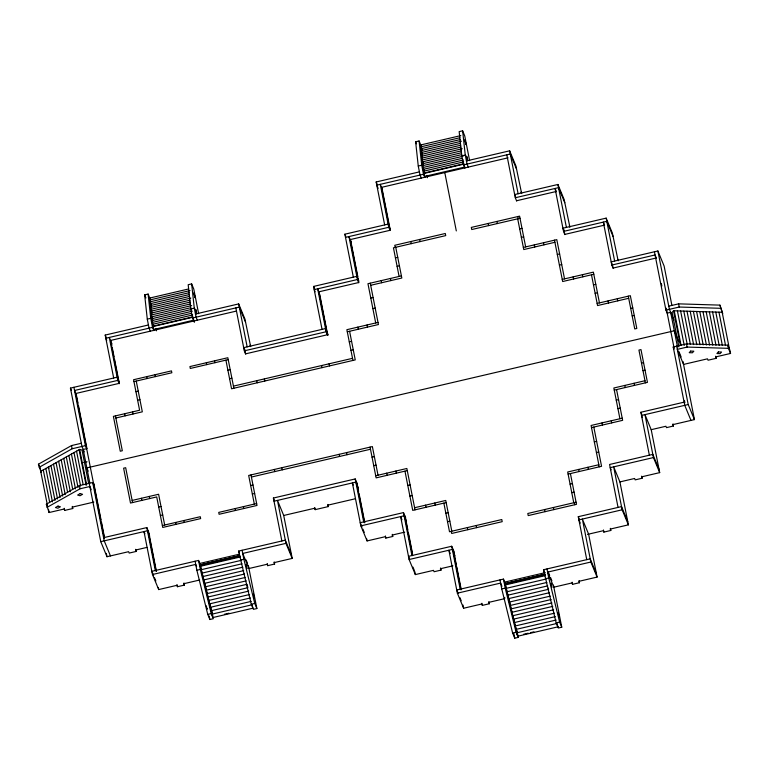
<?xml version="1.0" encoding="UTF-8"?>
<svg xmlns="http://www.w3.org/2000/svg" width="769" height="769" viewBox="0 0 769 769"><rect width="100%" height="100%" fill="white"/><g stroke="black" fill="none" stroke-linecap="round" stroke-linejoin="round"><path stroke-width="1.15" d="M252.367 605.924L252.924 608.202L212.84 617.555L200.171 564.975L239.111 555.891M202.468 575.423L200.171 564.975M203.314 578.846L203.439 578.23M207.265 608.635L207.14 609.25L206.303 605.837M209.764 605.03L209.889 604.415L212.696 615.806M210.6 608.442L210.725 607.827M212.84 617.555L212.975 616.94M557.948 626.254L557.813 626.87L517.739 636.223L505.07 583.642L544.462 574.347M504.743 598.32L504.868 597.705M507.357 594.091L507.492 593.485M508.203 597.513L508.328 596.898L514.653 623.697M515.49 627.11L515.057 624.226M517.739 636.223L515.903 627.639M729.445 349.116L722.168 312.262L673.538 310.772L672.096 312.377L678.912 346.925M40.776 470.368L41.199 472.493L38.45 464.188L71.517 445.568L81.331 443.28M39.075 467.369L72.142 448.75L85.417 445.655L86.666 448.663L83.206 449.471L89.8 482.865M88.646 483.518L82.052 450.115L79.649 449.413L40.719 471.339L47.313 504.733M72.324 506.406L72.747 508.53L64.673 510.414L64.096 509.03L49.101 512.529L46.351 504.224L79.418 485.604L92.693 482.509L93.943 485.518M46.986 507.405L80.043 488.786L89.867 486.498L91.203 489.718M421.374 178.293L420.037 175.063L418.259 166.037L415.625 141.784L419.086 140.977L421.201 146.1M469.619 160.625L464.745 135.94L462.621 130.817L459.16 131.624L461.794 155.876L463.572 164.902L464.918 168.123M423.786 173.092L463.861 163.739L464.726 167.056L424.651 176.418L423.825 173.496L420.73 144.947L460.804 135.594M420.931 146.821L459.862 137.738M421.133 148.696L460.064 139.612M421.335 150.58L461.419 141.217M421.537 152.454L460.477 143.361M421.748 154.329L460.679 145.245M421.95 156.203L460.881 147.119M422.152 158.087L462.227 148.725M422.354 159.962L461.285 150.868M422.556 161.836L461.496 152.752M422.767 163.71L461.698 154.627M418.259 166.037L421.72 165.229L419.086 140.977M461.794 155.876L465.255 155.059L462.621 130.817M422.969 165.595L463.044 156.232M423.171 167.469L462.102 158.376M423.373 169.343L463.457 159.99M384.654 224.913L376.166 181.974L419.413 171.881M466.408 160.913L509.645 150.82L515.884 165.873L521.642 193.509L521.065 192.125M423.575 171.218L463.659 161.865M423.825 173.496L463.909 164.143M424.834 177.485L423.498 174.255L376.8 185.156L378.137 188.386M463.572 164.902L510.28 154.002L516.518 169.055M508.059 157.818L381.511 187.357L389.989 230.306L350.203 239.592L358.69 282.531L318.904 291.816L327.392 334.755L245.571 353.855L244.648 349.213M353.346 277.148L344.868 234.199L388.114 224.106L390.335 229.489M569.329 225.778L569.906 227.163L564.148 199.536L557.909 184.473L514.663 194.567L515.557 196.72M345.502 237.381L388.739 227.288L390.075 230.517M506.819 154.809L515.297 197.748L558.534 187.655L564.773 202.718M516.547 200.757L556.323 191.471M150.397 331.391L149.061 328.161L147.283 319.135L144.649 294.883L148.109 294.075L150.224 299.199M198.642 313.723L193.769 289.029L191.644 283.915L188.184 284.722L190.818 308.965L192.606 318.001L194.384 322.298M193.202 318.212L193.759 320.154L153.675 329.517L152.848 326.594L149.753 298.045L188.684 288.952M149.955 299.92L190.03 290.567M150.157 301.794L189.087 292.71M150.359 303.678L189.299 294.585M519.998 218.271L471.733 229.537L471.31 227.413L519.584 216.147L525.66 246.907M150.57 305.553L189.501 296.459M150.772 307.427L190.847 298.074M150.974 309.301L189.905 300.218M151.176 311.185L190.106 302.092M151.378 313.06L190.318 303.966M395.429 257.884L397.736 257.346M519.681 228.883L521.988 228.345M151.589 314.934L191.664 305.581M151.791 316.809L190.722 307.725M147.283 319.135L150.743 318.328L148.109 294.075M190.818 308.965L194.278 308.158L191.644 283.915M151.993 318.683L190.923 309.599M152.195 320.567L192.279 311.205M152.397 322.442L191.337 313.348M397.112 266.372L399.419 265.834M521.363 237.371L523.67 236.833M113.677 378.012L105.199 335.073L148.436 324.979M195.432 314.012L238.669 303.918L244.907 318.972L250.665 346.608L250.098 345.223M322.048 329.372L313.569 286.433L356.806 276.34L358.594 280.637M617.584 259.432L618.161 260.816L612.403 233.19L606.164 218.127L562.927 228.22L564.263 231.45M152.608 324.316L192.683 314.963M152.81 326.191L192.884 316.838M152.848 326.594L192.932 317.241M153.858 330.583L152.522 327.354L105.824 338.254L106.718 340.407M192.606 318.001L239.303 307.1L245.542 322.153M358.777 282.742L357.441 279.522L314.204 289.615L315.088 291.759M556.41 191.692L555.074 188.463L563.552 231.402L606.789 221.309L613.028 236.371M235.929 311.185L110.534 340.456L119.012 383.404L75.775 393.497L104.373 538.348M604.578 225.125L564.802 234.41L563.888 229.777M401.408 275.908L367.957 283.713L375.705 322.961M523.353 247.445L556.794 239.63L564.542 278.878M370.687 285.299L401.822 278.032L395.747 247.272M554.91 242.293L523.766 249.56L517.691 218.809M370.783 298.036L373.09 297.497M557.314 254.491L559.621 253.953M372.878 308.638L375.185 308.1M559.409 265.094L561.716 264.555M84.186 451.836L81.956 446.462L70.44 388.105L117.138 377.204L119.368 382.587M671.904 305.447L664.118 266.036L657.88 250.973L611.182 261.873L612.518 265.103M119.099 383.616L117.763 380.386L74.526 390.479L76.342 394.882L77.957 403.062M235.843 307.908L244.321 350.847L326.143 331.747L327.479 334.976M604.223 224.269L603.329 222.116L611.816 265.055L655.053 254.962L656.39 258.192M378.012 322.422L346.877 329.69L352.942 360.44M562.235 279.416L593.38 272.139L599.455 302.899M656.303 257.98L613.056 268.073L612.374 264.594M133.941 381.616L171.852 372.763L171.477 370.879L133.575 379.723L139.602 410.242L113.389 416.365L120.272 451.22L122.319 450.74L115.437 415.885M228.21 359.604L190.299 368.457L189.933 366.573L227.835 357.72L233.863 388.239M347.29 331.804L378.435 324.537L370.264 283.175M593.793 274.264L562.658 281.531L554.487 240.168M135.93 391.69L138.237 391.152M227.893 370.225L230.2 369.687M349.28 341.888L351.587 341.349M593.476 284.876L595.783 284.338M137.613 400.168L139.92 399.63M229.566 378.704L231.873 378.165M350.952 350.366L353.259 349.828M595.158 293.364L597.465 292.826M233.44 386.125L352.529 358.325M597.148 303.438L630.34 295.69L636.809 328.459L634.752 328.94L628.283 296.171M115.859 418.009L142.323 411.828L136.248 381.068M628.706 298.285L597.561 305.562L591.486 274.802M630.686 308.34L632.743 307.869M668.78 306.149L678.594 303.851L719.899 305.12L722.649 313.416L719.899 305.12M632.185 315.924L634.233 315.444M654.429 251.78L665.944 310.138L679.219 307.033L720.524 308.302M83.638 462.582L87.06 461.784M690.985 420.403L684.746 405.34L673.221 346.992L686.506 343.887L727.801 345.156L729.925 350.27L730.55 353.452L715.554 356.951L716.131 358.335L708.057 360.219L707.48 358.835L683.554 364.419L677.316 349.366L687.13 347.069L728.426 348.338L730.55 353.452M641.5 363.093L643.557 362.612M642.999 370.668L645.047 370.197M93.828 502.09L72.171 507.146L72.747 508.53M132.133 500.446L158.606 494.265L164.681 525.016M644.98 380.722L613.845 387.999L619.92 418.749M614.258 390.114L647.45 382.366L640.981 349.597L638.933 350.078L645.402 382.847M251.396 477.04L370.485 449.24M158.702 507.002L161.009 506.463M250.665 485.537L252.972 484.999M372.052 457.199L374.359 456.661M616.248 400.188L618.555 399.649M160.385 515.48L162.692 514.942M252.338 494.015L254.645 493.477M373.724 465.678L376.031 465.139M617.93 408.675L620.237 408.137M103.594 537.675L146.831 527.582L148.648 531.975L156.443 571.434M281.867 540.982L273.389 498.033L355.201 478.933L357.027 483.336L358.633 491.458M649.363 455.19L640.875 412.251L684.122 402.158M162.374 525.554L200.276 516.71L200.651 518.594L162.74 527.447L156.713 496.928L130.499 503.041L123.617 468.186L125.674 467.706L132.556 502.561M256.635 503.551L218.732 512.404L219.098 514.288L257.009 505.444L250.982 474.915M375.714 475.751L406.859 468.484L415.029 509.847M622.227 418.211L591.082 425.478L599.253 466.841M89.233 483.317L100.758 541.664L147.456 530.764L149.686 536.137M274.014 501.215L355.836 482.115L358.066 487.498M651.151 429.698L665.906 426.257L666.483 427.641L673.404 426.026L672.827 424.642L694.445 419.595L688.207 404.532L641.509 415.433L642.403 417.586M407.272 470.609L376.137 477.876L370.062 447.116M591.505 427.602L622.64 420.335L616.565 389.575M407.801 485.46L410.108 484.922M594.331 441.915L596.638 441.377M100.758 541.664L106.997 556.727L128.615 551.681L129.192 553.065L136.113 551.45L135.69 549.326M146.889 547.413L135.536 550.066L136.113 551.45M285.953 543.356L242.716 553.449L248.954 568.512L267.112 564.273L267.689 565.657L274.61 564.042L274.033 562.648L292.191 558.409L285.953 543.356L277.474 500.408L283.713 515.47L314.617 508.261L315.194 509.645L328.286 506.588L327.863 504.464M355.201 498.783L327.709 505.204L328.286 506.588M409.887 496.072L412.194 495.534M596.427 452.528L598.734 451.989M414.606 507.723L445.751 500.456L451.816 531.216M598.83 464.726L567.695 471.993L573.761 502.743M446.164 502.58L412.722 510.385L404.965 471.147M568.108 474.108L601.56 466.302L593.812 427.064M200.776 565.811L198.546 560.428L151.849 571.329L153.637 575.635M248.329 565.33L256.865 608.539L253.405 609.346L251.28 604.232L238.63 551.075L285.328 540.174L291.566 555.228M405.696 517.97L403.465 512.596L360.228 522.689L362.007 526.986M144.889 533.724L143.995 531.571L152.473 574.51L195.72 564.417L196.604 566.57M199.517 563.504L238.996 554.286M353.269 485.076L352.375 482.922L360.853 525.871L404.09 515.778L406.32 521.151M587.42 534.417L603.309 530.706L603.876 532.1L610.797 530.475L610.23 529.091L628.388 524.852L622.15 509.789L613.672 466.85L619.91 481.913L634.608 478.481L635.184 479.866L642.096 478.251L641.529 476.867L659.687 472.627L653.448 457.565L610.211 467.658L611.095 469.811M200.094 564.888L239.572 555.679M200.046 565.59L240.12 556.237L240.303 556.958L200.228 566.32M200.334 569.454L211.206 613.585L213.321 618.709L209.86 619.516L207.745 614.393L196.874 570.262L200.334 569.454L198.546 560.428M240.409 560.101L243.869 559.294L242.091 550.268M201.065 569.733L241.149 560.38M445.847 513.192L448.154 512.654M570.098 484.191L572.405 483.653M201.911 573.145L241.985 563.792M202.747 576.567L242.831 567.205M447.52 521.68L449.827 521.142M571.771 492.669L574.078 492.131M152.473 574.51L158.712 589.573L176.88 585.334L177.447 586.718L184.368 585.103L183.954 582.979M199.69 580.009L183.801 583.719L184.368 585.103M360.853 525.871L367.092 540.934L385.25 536.695L385.827 538.079L392.748 536.464L392.325 534.34M404.657 532.158L392.171 535.08L392.748 536.464M203.593 579.98L243.667 570.627M204.429 583.392L244.513 574.039M205.275 586.814L245.349 577.452M576.068 502.205L527.803 513.481L528.216 515.595L576.49 504.329L570.415 473.569M206.111 590.227L246.195 580.874M206.957 593.639L247.032 584.286L247.878 587.708L207.793 597.061M208.639 600.474L248.714 591.121M453.95 551.623L451.72 546.25L408.483 556.343L409.377 558.496M586.757 559.649L578.278 516.701L621.515 506.608L627.754 521.67M209.476 603.896L249.56 594.533M401.966 519.806L400.63 516.585L409.108 559.524L452.355 549.431L455.027 555.881M622.15 509.789L578.913 519.882L580.249 523.112M210.322 607.308L250.396 597.955M211.158 610.721L251.242 601.368M207.745 614.393L211.206 613.585M251.28 604.232L254.741 603.425L256.865 608.539M212.004 614.143L252.078 604.78M224.423 614.268L229.008 613.201M409.108 559.524L415.347 574.587L433.514 570.348L434.081 571.732L441.002 570.117L440.589 567.993M452.912 565.821L440.435 568.733L441.002 570.117M505.666 584.478L503.445 579.095L456.748 589.996L458.084 593.226M553.449 585.151L561.755 627.216L558.294 628.023L556.17 622.9L543.52 569.742L590.217 558.842L596.456 573.905M450.23 553.469L448.894 550.239L457.372 593.178L500.609 583.085L501.946 586.314M504.406 582.171L545.048 572.684M579.499 582.71L578.932 581.326L597.09 577.086L590.852 562.024L547.605 572.117L553.843 587.18L572.011 582.94L572.578 584.325L579.499 582.71L579.086 580.585M545.144 574.289L505.07 583.642L508.049 595.754M504.935 584.257L545.019 574.904M505.118 584.988L545.192 575.635M516.855 630.484L518.219 637.376L514.759 638.183L512.635 633.06L501.763 588.929L505.223 588.122L503.445 579.095M545.308 578.769L548.768 577.961L546.98 568.935M505.964 588.4L546.038 579.047M506.8 591.822L546.884 582.46M507.646 595.235L547.72 585.882M457.372 593.178L463.611 608.241L481.769 604.001L482.346 605.386L489.267 603.771L488.844 601.656M504.579 598.676L488.69 602.387L489.267 603.771M508.482 598.647L548.566 589.294L548.278 588.15M509.328 602.069L549.402 592.707M510.164 605.482L550.248 596.129M511.01 608.894L551.085 599.541M511.846 612.316L551.931 602.954M512.692 615.729L552.767 606.376M513.529 619.141L553.613 609.788M514.374 622.563L554.449 613.201M515.211 625.976L555.295 616.623M516.057 629.388L556.131 620.035M512.635 633.06L516.095 632.253L518.219 637.376M556.17 622.9L559.63 622.092L561.755 627.216M516.893 632.81L556.977 623.448L557.813 626.87M523.593 634.271L528.168 633.204M530.466 632.666L533.897 631.868M47.543 467.494L49.149 467.965M673.865 320.087L669.405 309.33L657.88 250.973M665.944 310.138L667.194 313.146L670.655 312.339L677.479 346.886M678.835 341.715L674.298 330.766L86.849 467.898L88.204 471.186M678.912 351.558L681.142 356.941M673.221 346.992L674.057 348.991M611.816 265.055L613.153 268.285M640.875 412.251L641.769 414.404M563.552 231.402L564.888 234.632M659.062 469.446L652.823 454.383L609.577 464.476L618.055 507.415M515.297 197.748L516.633 200.978M468.369 167.315L467.033 164.095L465.255 155.059M578.278 516.701L579.615 519.931M415.625 141.784L416.471 143.832M548.316 572.165L549.652 575.385M550.546 577.538L551.882 580.768M543.52 569.742L544.856 572.972M382.491 189.732L380.261 184.349L388.739 227.288M376.166 181.974L377.06 184.127M351.183 241.956L348.963 236.573L357.441 279.522M344.868 234.199L345.762 236.352M459.862 597.532L461.198 600.752M319.481 293.2L317.664 288.808L326.143 331.747M313.569 286.433L314.906 289.653M328.18 335.015L325.508 328.565L243.696 347.665L245.032 350.895M412.943 567.099L414.28 570.329M362.901 529.139L364.237 532.369M244.321 350.847L245.657 354.076M273.389 498.033L274.273 500.186M197.402 320.413L196.066 317.193L194.278 308.158M144.649 294.883L145.918 297.959M246.099 559.947L247.435 563.177M238.63 551.075L239.515 553.228M111.957 343.897L109.285 337.447L117.763 380.386M105.199 335.073L106.535 338.302M154.521 577.788L155.857 581.008M70.44 388.105L71.325 390.258M110.457 555.92L104.219 540.857L92.693 482.509M38.45 464.188L40.574 469.311M46.351 504.224L47.207 506.271M420.73 144.947L421.768 149.868M421.268 149.955L421.816 151.897M421.47 151.829L422.537 156.963M423.517 169.065L424.065 171.016L423.863 169.132M149.753 298.045L150.301 299.987M150.291 303.053L151.118 305.966L150.791 302.967M150.493 304.928L151.051 306.869M152.06 319.308L152.608 321.259M548.768 577.961L559.63 622.092M505.223 588.122L516.095 632.253M243.869 559.294L254.741 603.425M202.881 575.952L209.61 603.281M727.801 345.156L728.426 348.338M718.967 312.166L725.561 345.569M715.776 312.07L722.37 345.464M712.575 311.974L719.169 345.368M709.383 311.868L715.977 345.271M715.708 356.22L716.131 358.335M706.182 311.772L712.776 345.175M702.991 311.676L709.585 345.079M699.79 311.58L706.384 344.973M696.599 311.483L703.193 344.877M693.398 311.387L699.992 344.781M690.206 311.282L696.801 344.685M687.005 311.185L693.6 344.589M683.804 311.089L690.408 344.493M680.613 310.993L687.207 344.387M678.594 303.851L679.219 307.033M686.506 343.887L687.13 347.069M677.412 310.897L684.237 345.444M674.221 310.801L681.046 345.348M673.538 310.772L680.363 345.329M682.978 361.497L694.445 419.595M676.682 346.185L688.207 404.532M661.378 283.674L661.84 286.01M666.223 308.206L674.067 347.924M684.439 400.495L684.9 402.831M672.981 423.902L673.404 426.026M659.687 472.627L651.208 429.688L644.97 414.626L653.448 457.565M606.164 218.127L614.642 261.066M617.324 298.728L617.747 300.852M634.021 383.279L634.444 385.404M608.106 300.881L608.519 303.005M624.803 385.432L625.216 387.557M641.682 476.136L642.096 478.251M582.421 274.706L582.844 276.821M611.268 420.768L611.682 422.892M619.91 481.913L628.388 524.852M557.909 184.473L566.388 227.413M573.193 276.859L573.616 278.974M602.04 422.921L602.454 425.046M610.384 528.361L610.797 530.475M603.463 529.976L603.876 532.1M543.529 242.735L543.952 244.85M587.872 467.283L588.295 469.398M534.301 244.888L534.724 247.003M578.644 469.436L579.067 471.551M597.09 577.086L588.612 534.138L582.373 519.075L590.852 562.024M509.645 150.82L518.123 193.759M517.835 216.56L518.258 218.675M574.328 502.618L574.741 504.733M572.165 582.2L572.578 584.325M496.957 221.434L497.37 223.548M553.44 507.492L553.863 509.607M488.171 223.481L488.594 225.605M544.663 509.539L545.077 511.664M444.79 172.592L456.305 230.921M421.431 147.244L421.883 149.542M426.987 175.419L427.449 177.735M421.72 165.229L423.498 174.255M513.846 633.589L514.759 638.183M499.985 579.903L501.763 588.929M419.682 239.467L420.095 241.591M476.165 525.525L476.588 527.649M410.896 241.514L411.319 243.638M467.389 527.582L467.812 529.697M481.923 603.271L482.346 605.386M395.189 247.407L394.766 245.282L445.299 233.488L445.722 235.612L393.44 247.81L399.101 276.446M451.259 531.341L451.672 533.465L502.205 521.67L501.792 519.546L449.509 531.754L443.857 503.118M382.078 188.751L390.104 229.364M453.547 550.642L454.008 552.969M454.46 555.285L456.296 564.571M456.757 566.897L461.112 588.948M452.97 549.258L460.996 589.881M451.72 546.25L460.198 589.189M462.986 605.059L463.611 608.241M390.45 278.465L390.863 280.589M434.793 503.013L435.206 505.137M381.222 280.618L381.635 282.742M425.565 505.166L425.978 507.29M350.779 240.976L357.864 276.85M358.335 279.205L358.796 281.56M405.282 516.989L407.849 529.956M408.31 532.311L412.501 553.517M367.053 324.979L367.476 327.094M395.9 471.041L396.323 473.166M404.715 515.605L412.626 555.67M403.465 512.596L411.944 555.535M414.722 571.405L415.347 574.587M357.825 327.133L358.248 329.247M386.672 473.195L387.095 475.319M349.597 331.266L355.249 359.902L231.556 388.778L225.903 360.142M378.021 475.213L372.369 446.578L248.675 475.453L254.328 504.089M385.404 535.955L385.827 538.079M319.712 294.364L327.729 334.986M359.094 493.785L364.823 522.795M356.451 481.952L364.477 522.574M355.201 478.933L363.689 521.882M366.669 538.809L367.092 540.934M329.113 363.785L329.536 365.909M346.656 452.585L347.069 454.71M321.615 365.535L322.028 367.659M339.148 454.335L339.571 456.459M314.771 507.521L315.194 509.645M264.353 378.906L264.776 381.03M281.896 467.706L282.31 469.821M283.713 515.47L292.191 558.409M256.856 380.655L257.269 382.779M274.389 469.455L274.812 471.58M238.669 303.918L247.157 346.857M274.187 561.918L274.61 564.042M267.266 563.533L267.689 565.657M214.589 360.815L214.964 362.699M243.388 506.646L243.763 508.53M206.352 362.737L206.726 364.621M235.151 508.569L235.525 510.453M156.02 328.517L156.472 330.833M211.735 610.663L212.638 615.258M150.743 318.328L152.522 327.354M209.178 616.065L209.86 619.516M195.086 561.235L196.874 570.262M155.059 374.714L155.425 376.599M183.849 520.546L184.224 522.43M146.812 376.637L147.187 378.521M175.611 522.468L175.986 524.352M177.033 584.594L177.447 586.718M132.595 411.886L133.008 414.001M149.292 496.438L149.705 498.562M111.332 343.003L111.793 345.329M112.255 347.646L114.081 356.931M114.543 359.258L119.358 383.625M148.081 530.591L156.097 571.213M124.751 413.712L125.164 415.837M141.448 498.274L141.871 500.388M146.831 527.582L155.309 570.521M158.299 587.449L158.712 589.573M78.419 405.398L86.955 448.615M93.876 483.663L101.027 519.873M101.489 522.209L104.257 536.233M73.901 387.297L85.417 445.655M106.333 553.382L106.997 556.727M79.649 449.413L86.474 483.961M79.101 449.721L86.157 485.422M76.544 451.163L83.139 484.557M73.987 452.605L80.582 485.998M71.517 445.568L72.142 448.75M79.418 485.604L80.043 488.786M71.43 454.046L78.025 487.44M68.874 455.488L75.468 488.882M66.307 456.921L72.68 489.171M63.75 458.362L70.344 491.766M61.193 459.804L67.557 492.054M58.636 461.246L65.23 494.65M56.079 462.688L62.674 496.092M64.25 508.29L64.673 510.414M53.513 464.13L60.107 497.533M50.956 465.572L57.55 498.975M48.399 467.014L54.993 500.417M45.842 468.456L52.436 501.859M43.275 469.897L49.649 502.147M48.476 509.347L49.101 512.529M423.017 161.384L423.383 164.71M424.421 174.255L424.651 176.418M151.56 310.061L151.926 313.377M152.281 316.703L152.647 320.019M153.089 324.105L153.675 329.517M246.138 564.648L246.849 568.676L246.138 564.648M253.424 594.254L254.135 598.282L253.424 594.254M551.027 583.315L551.738 587.343L551.027 583.315M558.323 612.922L559.034 616.949L558.323 612.922M690.649 351.097L689.207 352.692L692.398 352.788L693.849 351.193L690.649 351.097M718.352 351.942L716.91 353.538L720.101 353.644L721.553 352.039L718.352 351.942M58.011 506.089L55.455 507.53L57.848 508.232L60.405 506.79L58.011 506.089M80.187 493.602L77.631 495.044L80.024 495.745L82.591 494.304L80.187 493.602M465.63 142.707L464.803 139.785L465.841 144.582L465.63 142.707M467.398 158.972L466.572 156.049L467.6 160.846L467.398 158.972M194.663 295.805L193.836 292.883L194.865 297.68L194.663 295.805M196.422 312.07L195.595 309.148L196.633 313.944L196.422 312.07"/></g></svg>
